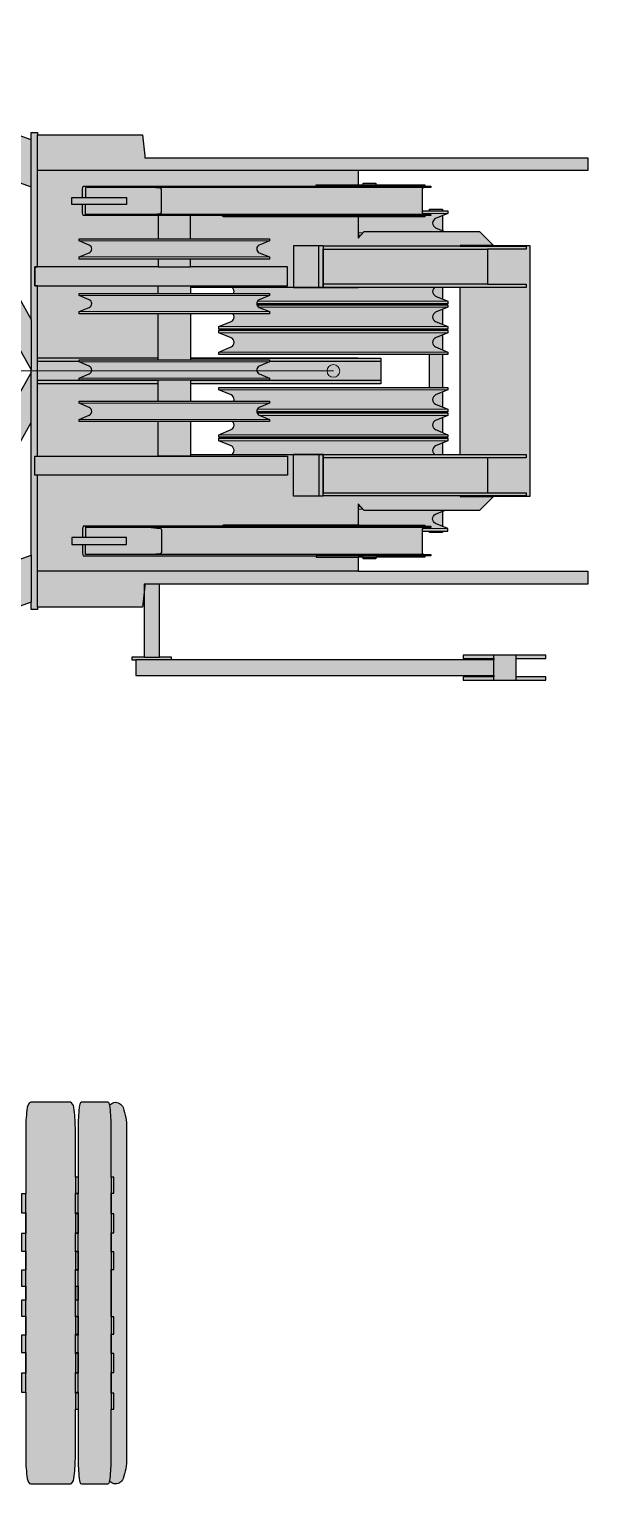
# Model space of a CAD drawing. Extents: x -6800 to 10151, y -13800 to 22163.
# Drawn here: x 4044 to 5800, y -13500 to -8925 of the extents above; entities that cross this region are included whole.
import ezdxf

# ---------------------------------------------------------------- set-up
doc = ezdxf.new("R2010")
doc.units = 0
doc.header["$LTSCALE"] = 46.255
doc.set_wipeout_variables(frame=1)
doc.layers.get('0').update_dxf_attribs({"color": 190, "linetype": 'CONTINUOUS'})
doc.layers.get('Defpoints').update_dxf_attribs({"linetype": 'CONTINUOUS'})
doc.layers.add('Техника. Кран LR 1200', color=250, linetype='CONTINUOUS')
doc.layers.add('Техника. Кран LR 1200 Штриховка', color=7, linetype='CONTINUOUS', true_color=0xffd147)

# ---------------------------------------------------------------- blocks, each defined once
blk = doc.blocks.new('LR 1200-20250104.131104')
at = {"color": 0, "linetype": 'ByBlock', "lineweight": -2, "transparency": 16777216}
blk.add_wipeout([(-360, -30.4), (-321.5, -14.5), (-321.5, -14.5), (-314.5, -8.7), (-311.9, 0), (-314.5, 8.7), (-321.5, 14.5), (-321.5, 14.5), (-360, 30.4), (-360, 38.5), (360, 38.5), (360, 30.4), (321.5, 14.5), (321.5, 14.5), (314.5, 8.7), (311.9, 0), (314.5, -8.7), (321.5, -14.5), (321.5, -14.5), (360, -30.4), (360, -38.5), (-360, -38.5)], dxfattribs=at)
at = {"layer": 'Техника. Кран LR 1200 Штриховка', "transparency": 16777216}
h = blk.add_hatch(color=256, dxfattribs=at)
h.dxf.hatch_style = 1
h.set_gradient(color1=(132, 132, 132), tint=1, name='CYLINDER')
edge = h.paths.add_edge_path()
edge.add_line((-360, -38.5), (-360, -30.4))
edge.add_line((-360, -30.4), (-321.5, -14.5))
edge.add_arc((-327.5, 0), 15.6, 292.5, 427.5)
edge.add_line((-321.5, 14.5), (-360, 30.4))
edge.add_line((-360, 30.4), (-360, 38.5))
edge.add_line((-360, 38.5), (360, 38.5))
edge.add_line((360, 38.5), (360, 30.4))
edge.add_line((360, 30.4), (321.5, 14.5))
edge.add_arc((327.5, 0), 15.6, 112.5, 247.5)
edge.add_line((321.5, -14.5), (360, -30.4))
edge.add_line((360, -30.4), (360, -38.5))
edge.add_line((360, -38.5), (-360, -38.5))
at = {"color": 0, "linetype": 'ByBlock', "lineweight": -2, "transparency": 16777216}
blk.add_lwpolyline([(-360, -38.5), (-360, -30.4), (-321.5, -14.5, 0.668179), (-321.5, 14.5), (-360, 30.4), (-360, 38.5), (360, 38.5), (360, 30.4), (321.5, 14.5, 0.668179), (321.5, -14.5), (360, -30.4), (360, -38.5)], format="xyb", close=True, dxfattribs=at)
at = {"color": 0, "linetype": 'ByBlock', "lineweight": 5, "transparency": 16777216}
for points in [[(-360, 30.4), (360, 30.4)], [(360, -30.4), (-360, -30.4)]]:
    blk.add_lwpolyline(points, dxfattribs=at)
blk = doc.blocks.new('LR 1200-20250104.132037')
at = {"color": 0, "linetype": 'ByBlock', "lineweight": -2, "transparency": 16777216}
for points in [[(342.5, 508.5), (342.5, -508.5), (302.5, -508.5), (302.5, 508.5)], [(618, -395), (398.9, -395), (398.9, 395), (618, 395)], [(-595.1, -900), (-633.3, -900), (-633.3, -908), (-621.1, -908), (-621.1, -958), (504.2, -958), (504.2, -962), (407.9, -962), (407.9, -972), (668.2, -972), (668.2, -962), (574.2, -962), (574.2, -904), (668.2, -904), (668.2, -894), (407.9, -894), (407.9, -904), (504.2, -904), (504.2, -908), (-508.7, -908), (-508.7, -900), (-546.9, -900), (-546.9, -670), (-595.1, -670)]]:
    blk.add_wipeout(points, dxfattribs=at)
at = {"layer": 'Техника. Кран LR 1200 Штриховка', "transparency": 16777216}
h = blk.add_hatch(color=256, dxfattribs=at)
h.dxf.hatch_style = 1
h.paths.add_polyline_path([(302.5, 508.5), (342.5, 508.5), (342.5, -508.5), (302.5, -508.5)])
h = blk.add_hatch(color=256, dxfattribs=at)
h.dxf.hatch_style = 1
h.paths.add_polyline_path([(618, 395), (618, -395), (398.9, -395), (398.9, 395)])
at = {"color": 0, "linetype": 'ByBlock', "lineweight": -2, "transparency": 16777216}
for points in [[(302.5, 508.5), (342.5, 508.5), (342.5, -508.5), (302.5, -508.5)], [(618, 395), (618, -395), (398.9, -395), (398.9, 395)]]:
    blk.add_lwpolyline(points, close=True, dxfattribs=at)
for points in [[(-508.7, -908), (-621.1, -908)], [(-595.1, -900), (-546.9, -900)], [(504.1, -972), (504.1, -894)], [(574.1, -972), (574.1, -894)]]:
    blk.add_lwpolyline(points, dxfattribs=at)
for p in [(0, 465), (0, 90), (0, -250)]:
    blk.add_blockref('LR 1200-20250104.131104', p, dxfattribs=at)
at = {"color": 0, "linetype": 'ByBlock', "lineweight": -2, "transparency": 16777216, "xscale": -1, "rotation": 180}
blk.add_blockref('LR 1200-20250104.131104', (0, -385), dxfattribs=at)
at = {"color": 0, "linetype": 'ByBlock', "lineweight": -2, "transparency": 16777216}
for p in [(0, 385), (0, 170), (0, -170)]:
    blk.add_blockref('LR 1200-20250104.131104', p, dxfattribs=at)
at = {"color": 0, "linetype": 'ByBlock', "lineweight": -2, "transparency": 16777216, "xscale": -1, "rotation": 180}
blk.add_blockref('LR 1200-20250104.131104', (0, -465), dxfattribs=at)
at = {"color": 0, "linetype": 'ByBlock', "lineweight": -2, "transparency": 16777216}
for p in [(0, 250), (0, -90)]:
    blk.add_blockref('LR 1200-20250104.131104', p, dxfattribs=at)
blk.add_wipeout([(-478.8, -40), (-478.8, -263), (605.7, -263), (605.7, -273), (484.2, -273), (484.2, -383), (605.7, -383), (605.7, -393), (398.8, -393), (398.8, -395), (502.8, -395), (459.6, -438.7), (458.9, -439), (97.9, -439), (97.2, -438.7), (78.3, -418.1), (78.3, -484.5), (287.8, -484.5), (287.8, -488.5), (306.7, -488.5), (306.7, -492.5), (282.6, -492.5), (279.5, -497.5), (279.5, -572.5), (282.4, -577.5), (306.7, -577.5), (306.7, -581.5), (287.8, -581.5), (287.8, -585.5), (134, -585.5), (134, -590.5), (94, -590.5), (94, -585.5), (78.3, -585.5), (78.3, -630), (800, -630), (800, -670), (-592.3, -670), (-592.3, -676.4), (-600, -742.3), (-930, -742.3), (-930, -750), (-950, -750), (-950, 750), (-930, 750), (-930, 742.3), (-600, 742.3), (-592.3, 676.4), (-592.3, 670), (800, 670), (800, 630), (78.3, 630), (78.3, 585.5), (94, 585.5), (94, 590.5), (134, 590.5), (134, 585.5), (287.8, 585.5), (287.8, 581.5), (306.7, 581.5), (306.7, 577.5), (282.4, 577.5), (279.5, 572.5), (279.5, 497.5), (282.6, 492.5), (306.7, 492.5), (306.7, 488.5), (287.8, 488.5), (287.8, 484.5), (78.3, 484.5), (78.3, 418.1), (97.2, 438.7), (97.9, 439), (458.9, 439), (459.6, 438.7), (502.8, 395), (398.8, 395), (398.8, 393), (605.7, 393), (605.7, 383), (484.2, 383), (484.2, 273), (605.7, 273), (605.7, 263), (-478.8, 263), (-478.8, 40), (149.3, 40), (149.3, -40)], dxfattribs=at)
at = {"layer": 'Техника. Кран LR 1200 Штриховка', "transparency": 16777216}
h = blk.add_hatch(color=256, dxfattribs=at)
h.dxf.hatch_style = 1
h.paths.add_polyline_path([(149.3, -40), (-478.8, -40), (-478.8, -263), (605.7, -263), (605.7, -273), (484.2, -273), (484.2, -383), (605.7, -383), (605.7, -393), (398.8, -393), (398.8, -395), (502.8, -395), (459.6, -438.7), (458.9, -439), (97.9, -439), (97.2, -438.7), (78.3, -418.1), (78.3, -484.5), (287.8, -484.5), (287.8, -488.5), (306.7, -488.5), (306.7, -492.5), (282.6, -492.5), (279.5, -497.5), (279.5, -572.5), (282.4, -577.5), (306.7, -577.5), (306.7, -581.5), (287.8, -581.5), (287.8, -585.5), (134, -585.5), (134, -590.5), (94, -590.5), (94, -585.5), (78.3, -585.5), (78.3, -630), (800, -630), (800, -670), (-592.3, -670), (-592.3, -676.4), (-600, -742.3), (-930, -742.3), (-930, -750), (-950, -750), (-950, 750), (-930, 750), (-930, 742.3), (-600, 742.3), (-592.3, 676.4), (-592.3, 670), (800, 670), (800, 630), (78.3, 630), (78.3, 585.5), (94, 585.5), (94, 590.5), (134, 590.5), (134, 585.5), (287.8, 585.5), (287.8, 581.5), (306.7, 581.5), (306.7, 577.5), (282.4, 577.5), (279.5, 572.5), (279.5, 497.5), (282.6, 492.5), (306.7, 492.5), (306.7, 488.5), (287.8, 488.5), (287.8, 484.5), (78.3, 484.5), (78.3, 418.1), (97.2, 438.7), (97.9, 439), (458.9, 439), (459.6, 438.7), (502.8, 395), (398.8, 395), (398.8, 393), (605.7, 393), (605.7, 383), (484.2, 383), (484.2, 273), (605.7, 273), (605.7, 263), (-478.8, 263), (-478.8, 40), (149.3, 40)])
h = blk.add_hatch(color=256, dxfattribs=at)
h.dxf.hatch_style = 1
h.paths.add_polyline_path([(-595.1, -670), (-595.1, -900), (-633.3, -900), (-633.3, -908), (-621.1, -908), (-621.1, -958), (504.2, -958), (504.2, -962), (407.9, -962), (407.9, -972), (668.2, -972), (668.2, -962), (574.2, -962), (574.2, -904), (668.2, -904), (668.2, -894), (407.9, -894), (407.9, -904), (504.2, -904), (504.2, -908), (-508.7, -908), (-508.7, -900), (-546.9, -900), (-546.9, -670)])
at = {"color": 0, "linetype": 'ByBlock', "lineweight": -2, "transparency": 16777216}
for points in [[(149.3, -40), (-478.8, -40), (-478.8, -263), (605.7, -263), (605.7, -273), (484.2, -273), (484.2, -383), (605.7, -383), (605.7, -393), (398.8, -393), (398.8, -395), (502.8, -395), (459.6, -438.7), (458.9, -439), (97.9, -439), (97.2, -438.7), (78.3, -418.1), (78.3, -484.5), (287.8, -484.5), (287.8, -488.5), (306.7, -488.5), (306.7, -492.5), (282.6, -492.5), (279.5, -497.5), (279.5, -572.5), (282.4, -577.5), (306.7, -577.5), (306.7, -581.5), (287.8, -581.5), (287.8, -585.5), (134, -585.5), (134, -590.5), (94, -590.5), (94, -585.5), (78.3, -585.5), (78.3, -630), (800, -630), (800, -670), (-592.3, -670), (-592.3, -676.4), (-600, -742.3), (-930, -742.3), (-930, -750), (-950, -750), (-950, 750), (-930, 750), (-930, 742.3), (-600, 742.3), (-592.3, 676.4), (-592.3, 670), (800, 670), (800, 630), (78.3, 630), (78.3, 585.5), (94, 585.5), (94, 590.5), (134, 590.5), (134, 585.5), (287.8, 585.5), (287.8, 581.5), (306.7, 581.5), (306.7, 577.5), (282.4, 577.5), (279.5, 572.5), (279.5, 497.5), (282.6, 492.5), (306.7, 492.5), (306.7, 488.5), (287.8, 488.5), (287.8, 484.5), (78.3, 484.5), (78.3, 418.1), (97.2, 438.7), (97.9, 439), (458.9, 439), (459.6, 438.7), (502.8, 395), (398.8, 395), (398.8, 393), (605.7, 393), (605.7, 383), (484.2, 383), (484.2, 273), (605.7, 273), (605.7, 263), (-478.8, 263), (-478.8, 40), (149.3, 40)], [(-938.5, 268), (-144.3, 268), (-144.3, 328), (-938.5, 328)], [(-938.5, -268), (-144.3, -268), (-144.3, -328), (-938.5, -328)], [(-595.1, -670), (-595.1, -900), (-633.3, -900), (-633.3, -908), (-621.1, -908), (-621.1, -958), (504.2, -958), (504.2, -962), (407.9, -962), (407.9, -972), (668.2, -972), (668.2, -962), (574.2, -962), (574.2, -904), (668.2, -904), (668.2, -894), (407.9, -894), (407.9, -904), (504.2, -904), (504.2, -908), (-508.7, -908), (-508.7, -900), (-546.9, -900), (-546.9, -670)]]:
    blk.add_lwpolyline(points, close=True, dxfattribs=at)
for points in [[(-930, -742.3), (-930, -328), (-938.5, -328), (-938.5, -268), (-930, -268), (-930, 268), (-938.5, 268), (-938.5, 328), (-930, 328), (-930, 742.3)], [(78.3, 630), (-930, 630)], [(78.3, 484.5), (-345.1, 484.5), (-351.5, 488.5), (-786.3, 488.5), (-788.6, 497.5), (-788.6, 524), (-822, 524), (-822, 546), (-788.6, 546), (-788.6, 572.5), (-786.3, 581.5), (-53.8, 581.5), (-53.8, 585.5), (78.3, 585.5)], [(282.4, 577.5), (-778.8, 577.5), (-778.8, 546)], [(287.8, 581.5), (-53.8, 581.5)], [(94, 585.5), (134, 585.5)], [(-788.6, 546), (-650, 546), (-650, 524), (-788.6, 524)], [(-778.8, 488.5), (-778.8, 524)], [(282.6, 492.5), (-778.8, 492.5)], [(287.8, 488.5), (-351.5, 488.5)], [(398.8, 393), (-31.9, 393), (-31.9, 394), (-125.8, 394), (-125.8, 262), (-31.9, 262), (-31.9, 263), (78.3, 263)], [(-45.6, 262), (-45.6, 394)], [(-31.9, 393), (-31.9, 263)], [(-31.9, 263), (-31.9, 383), (484.2, 383)], [(484.2, 273), (-31.9, 273)], [(78.3, 40), (-930, 40)], [(149.3, 30), (-930, 30)], [(149.3, -30), (-930, -30)], [(78.3, -40), (-930, -40)], [(398.8, -393), (-31.9, -393), (-31.9, -394), (-125.8, -394), (-125.8, -262), (-31.9, -262), (-31.9, -263), (78.3, -263)], [(-45.6, -262), (-45.6, -394)], [(-31.9, -393), (-31.9, -263)], [(-31.9, -263), (-31.9, -383), (484.2, -383)], [(484.2, -273), (-31.9, -273)], [(78.3, -484.5), (-345.1, -484.5), (-351.5, -488.5), (-786.3, -488.5), (-788.6, -497.5), (-788.6, -524), (-822, -524), (-822, -546), (-788.6, -546), (-788.6, -572.5), (-786.3, -581.5), (-53.8, -581.5), (-53.8, -585.5), (78.3, -585.5)], [(-778.8, -488.5), (-778.8, -524)], [(282.6, -492.5), (-778.8, -492.5)], [(287.8, -488.5), (-351.5, -488.5)], [(-788.6, -546), (-650, -546), (-650, -524), (-788.6, -524)], [(282.4, -577.5), (-778.8, -577.5), (-778.8, -546)], [(287.8, -581.5), (-53.8, -581.5)], [(94, -585.5), (134, -585.5)], [(78.3, -630), (-930, -630)]]:
    blk.add_lwpolyline(points, dxfattribs=at)
blk.add_lwpolyline([(-572.8, -492.5), (-544.8, -495.2, -0.382061), (-540.6, -500.2), (-540.6, -569.8, -0.382063), (-544.8, -574.8), (-572.6, -577.5)], format="xyb", dxfattribs=at)
at = {"layer": 'Defpoints', "color": 0, "linetype": 'ByBlock', "lineweight": 5, "transparency": 16777216}
blk.add_circle((0, 0), 20, dxfattribs=at)
at = {"color": 0, "linetype": 'ByBlock', "lineweight": -2, "transparency": 16777216}
for points in [[(-449.2, 328), (-449.2, 488.5), (-550.8, 488.5), (-550.8, 328)], [(-449.2, 268), (-449.2, -268), (-550.8, -268), (-550.8, 268)]]:
    blk.add_wipeout(points, dxfattribs=at)
at = {"layer": 'Техника. Кран LR 1200 Штриховка', "transparency": 16777216}
h = blk.add_hatch(color=256, dxfattribs=at)
h.dxf.hatch_style = 1
h.paths.add_polyline_path([(-550.8, 328), (-449.2, 328), (-449.2, 488.5), (-550.8, 488.5)])
h = blk.add_hatch(color=256, dxfattribs=at)
h.dxf.hatch_style = 1
h.paths.add_polyline_path([(-550.8, 268), (-449.2, 268), (-449.2, -268), (-550.8, -268)])
at = {"color": 0, "linetype": 'ByBlock', "lineweight": -2, "transparency": 16777216}
blk.add_lwpolyline([(-572.8, 492.5), (-544.8, 495.2, 0.382061), (-540.6, 500.2), (-540.6, 569.8, 0.382063), (-544.8, 574.8), (-572.6, 577.5)], format="xyb", dxfattribs=at)
for points in [[(-550.8, 328), (-449.2, 328), (-449.2, 488.5), (-550.8, 488.5)], [(-550.8, 268), (-449.2, 268), (-449.2, -268), (-550.8, -268)]]:
    blk.add_lwpolyline(points, close=True, dxfattribs=at)
at = {"color": 0, "linetype": 'ByBlock', "lineweight": -2, "transparency": 16777216, "xscale": 0.8311688311688312, "yscale": 0.8311688311688312, "zscale": 0.8311688311688312}
for p in [(-500, 384), (-500, 212), (-500, 3), (-500, -127)]:
    blk.add_blockref('LR 1200-20250104.131104', p, dxfattribs=at)
blk = doc.blocks.new('LR 1200-20250104.154429')
at = {"color": 0, "linetype": 'ByBlock', "lineweight": -2, "transparency": 16777216}
for points in [[(2700.8, 1214.9), (2676.3, 1075.2), (4050, 578.8), (4050, 727.4)], [(2700.8, -1214.9), (2676.3, -1075.2), (4050, -578.8), (4050, -727.4)]]:
    blk.add_wipeout(points, dxfattribs=at)
blk.add_wipeout([(2752.4, -1047.7), (2676.3, -1075.2), (2676.3, 1075.2), (2752.4, 1047.7)], dxfattribs=at)
blk.add_wipeout([(2705.9, 1064.5), (2803.9, 1029.1), (3569.7, -752.4), (3498, -778.3)], dxfattribs=at)
at = {"layer": 'Техника. Кран LR 1200 Штриховка', "transparency": 16777216}
h = blk.add_hatch(color=256, dxfattribs=at)
h.dxf.hatch_style = 1
h.paths.add_polyline_path([(2752.4, 1047.7), (2752.4, -1047.7), (2676.3, -1075.2), (2676.3, 1075.2)])
at = {"color": 0, "linetype": 'ByBlock', "lineweight": -2, "transparency": 16777216}
blk.add_lwpolyline([(2752.4, 1047.7), (2752.4, -1047.7), (2676.3, -1075.2), (2676.3, 1075.2)], close=True, dxfattribs=at)
blk.add_wipeout([(3645.8, -724.9), (3569.7, -752.4), (3569.7, 752.4), (3645.8, 724.9)], dxfattribs=at)
blk.add_lwpolyline([(3498, -778.3), (2705.9, 1064.5), (2803.9, 1029.1), (3569.7, -752.4)], close=True, dxfattribs=at)
blk.add_wipeout([(4050, 162), (4050, 4.9), (3645.8, 724.9), (3756.4, 684.9)], dxfattribs=at)
at = {"layer": 'Техника. Кран LR 1200 Штриховка', "transparency": 16777216}
h = blk.add_hatch(color=256, dxfattribs=at)
h.dxf.hatch_style = 1
h.paths.add_polyline_path([(4050, 727.4), (2700.8, 1214.9), (2676.3, 1075.2), (4050, 578.8)])
at = {"color": 0, "linetype": 'ByBlock', "lineweight": -2, "transparency": 16777216}
blk.add_lwpolyline([(4050, 727.4), (2700.8, 1214.9), (2676.3, 1075.2), (4050, 578.8)], close=True, dxfattribs=at)
blk.add_wipeout([(4050, -162), (4050, -4.9), (3645.8, -724.9), (3756.4, -684.9)], dxfattribs=at)
at = {"layer": 'Техника. Кран LR 1200 Штриховка', "transparency": 16777216}
h = blk.add_hatch(color=256, dxfattribs=at)
h.dxf.hatch_style = 1
h.paths.add_polyline_path([(4050, -727.4), (2700.8, -1214.9), (2676.3, -1075.2), (4050, -578.8)])
h.paths.add_polyline_path([(3756.4, 684.9), (4050, 162), (4050, 4.9), (3645.8, 724.9)])
h.paths.add_polyline_path([(3645.8, 724.9), (3645.8, -724.9), (3569.7, -752.4), (3569.7, 752.4)])
h.paths.add_polyline_path([(3756.4, -684.9), (4050, -162), (4050, -4.9), (3645.8, -724.9)])
h.paths.add_polyline_path([(3498, -778.3), (2705.9, 1064.5), (2803.9, 1029.1), (3569.7, -752.4)])
at = {"color": 0, "linetype": 'ByBlock', "lineweight": -2, "transparency": 16777216}
for points in [[(3645.8, 724.9), (3645.8, -724.9), (3569.7, -752.4), (3569.7, 752.4)], [(3756.4, 684.9), (4050, 162), (4050, 4.9), (3645.8, 724.9)], [(3756.4, -684.9), (4050, -162), (4050, -4.9), (3645.8, -724.9)], [(4050, -727.4), (2700.8, -1214.9), (2676.3, -1075.2), (4050, -578.8)]]:
    blk.add_lwpolyline(points, close=True, dxfattribs=at)
blk = doc.blocks.new('LR 1200-20241214.12145201')
at = {"layer": 'Техника. Кран LR 1200 Штриховка', "true_color": 0xd6d6d6, "transparency": 16777216}
h = blk.add_hatch(color=254, dxfattribs=at)
h.dxf.hatch_style = 1
edge = h.paths.add_edge_path()
edge.add_arc((519.8, 190), 190, 270.0541, 289.5296)
edge.add_arc((575, 34.5), 25, 289.4786, 371.7502)
edge.add_arc((575, 34.5), 25, 11.7502, 80.9997)
edge.add_line((578.9, 59.2), (561.4, 62))
edge.add_line((561.4, 62), (289.5, 106.9))
edge.add_line((289.5, 106.9), (289.5, 110))
edge.add_line((289.5, 110), (45, 110))
edge.add_line((45, 110), (29, 180))
edge.add_line((29, 180), (-29, 180))
edge.add_line((-29, 180), (-45, 110))
edge.add_line((-45, 110), (-289.5, 110))
edge.add_line((-289.5, 110), (-289.5, 106.9))
edge.add_line((-289.5, 106.9), (-561.4, 62))
edge.add_line((-561.4, 62), (-578.9, 59.2))
edge.add_arc((-575, 34.5), 25, 99.0003, 168.2498)
edge.add_arc((-575, 34.5), 25, 168.2498, 250.5214)
edge.add_arc((-519.8, 190), 190, 250.4704, 269.9459)
edge.add_line((-520, 0), (520, 0))
at = {"color": 0, "linetype": 'ByBlock', "lineweight": -2, "transparency": 16777216}
blk.add_lwpolyline([(520, 0, 0.085183), (583.3, 10.9, 0.375236), (599.5, 39.6, 0.311702), (578.9, 59.2), (561.4, 62), (289.5, 106.9), (289.5, 110), (45, 110), (29, 180), (-29, 180), (-45, 110), (-289.5, 110), (-289.5, 106.9), (-561.4, 62), (-578.9, 59.2, 0.311702), (-599.5, 39.6, 0.375236), (-583.3, 10.9, 0.085183), (-520, 0)], format="xyb", close=True, dxfattribs=at)
blk = doc.blocks.new('LR 1200-20241214.121458')
at = {"color": 0, "linetype": 'ByBlock', "lineweight": -2, "transparency": 16777216}
blk.add_wipeout([(520, -130), (536, -129.5), (551.9, -127.9), (567.7, -125.3), (583.3, -121.7), (583.3, -121.7), (583.3, -121.7), (589.5, -119.6), (594.7, -115.6), (598.3, -110.1), (600, -103.9), (600, -103.9), (600, 103.9), (600, 103.9), (598.3, 110.1), (594.7, 115.6), (589.5, 119.6), (583.3, 121.7), (583.3, 121.7), (583.3, 121.7), (567.7, 125.3), (551.9, 127.9), (536, 129.5), (520, 130), (520, 130), (312, 130), (312, 151.9), (252, 151.9), (252, 130), (187, 130), (187, 151.9), (132, 151.9), (132, 130), (72, 130), (72, 151.9), (22, 151.9), (22, 130), (-22, 130), (-22, 151.9), (-72, 151.9), (-72, 130), (-132, 130), (-132, 151.9), (-187, 151.9), (-187, 130), (-252, 130), (-252, 151.9), (-312, 151.9), (-312, 130), (-520, 130), (-520, 130), (-536, 129.5), (-551.9, 127.9), (-567.7, 125.3), (-583.3, 121.7), (-583.3, 121.7), (-583.3, 121.7), (-589.5, 119.6), (-594.7, 115.6), (-598.3, 110.1), (-600, 103.9), (-600, 103.9), (-600, -103.9), (-600, -103.9), (-598.3, -110.1), (-594.7, -115.6), (-589.5, -119.6), (-583.3, -121.7), (-583.3, -121.7), (-583.3, -121.7), (-567.7, -125.3), (-551.9, -127.9), (-536, -129.5), (-520, -130), (-520, -130), (-364.5, -130), (-364.5, -151.9), (-314.5, -151.9), (-314.5, -130), (-249.5, -130), (-249.5, -151.9), (-189.5, -151.9), (-189.5, -130), (-129.5, -130), (-129.5, -151.9), (-74.5, -151.9), (-74.5, -130), (74.5, -130), (74.5, -151.9), (129.5, -151.9), (129.5, -130), (189.5, -130), (189.5, -151.9), (249.5, -151.9), (249.5, -130), (314.5, -130), (314.5, -151.9), (364.5, -151.9), (364.5, -130)], dxfattribs=at)
at = {"layer": 'Техника. Кран LR 1200 Штриховка', "true_color": 0xd6d6d6, "transparency": 16777216}
h = blk.add_hatch(color=254, dxfattribs=at)
h.dxf.hatch_style = 1
edge = h.paths.add_edge_path()
edge.add_arc((520.1, 115.4), 245.4, 269.9727, 284.9312)
edge.add_arc((579.8, -101.7), 20.3, 280.0113, 353.9672)
edge.add_line((600, -103.9), (600, 103.9))
edge.add_arc((579.8, 101.7), 20.3, 6.0328, 79.9887)
edge.add_arc((520.1, -115.4), 245.4, 75.0688, 90.0273)
edge.add_line((520, 130), (312, 130))
edge.add_line((312, 130), (312, 151.9))
edge.add_line((312, 151.9), (252, 151.9))
edge.add_line((252, 151.9), (252, 130))
edge.add_line((252, 130), (187, 130))
edge.add_line((187, 130), (187, 151.9))
edge.add_line((187, 151.9), (132, 151.9))
edge.add_line((132, 151.9), (132, 130))
edge.add_line((132, 130), (72, 130))
edge.add_line((72, 130), (72, 151.9))
edge.add_line((72, 151.9), (22, 151.9))
edge.add_line((22, 151.9), (22, 130))
edge.add_line((22, 130), (-22, 130))
edge.add_line((-22, 130), (-22, 151.9))
edge.add_line((-22, 151.9), (-72, 151.9))
edge.add_line((-72, 151.9), (-72, 130))
edge.add_line((-72, 130), (-132, 130))
edge.add_line((-132, 130), (-132, 151.9))
edge.add_line((-132, 151.9), (-187, 151.9))
edge.add_line((-187, 151.9), (-187, 130))
edge.add_line((-187, 130), (-252, 130))
edge.add_line((-252, 130), (-252, 151.9))
edge.add_line((-252, 151.9), (-312, 151.9))
edge.add_line((-312, 151.9), (-312, 130))
edge.add_line((-312, 130), (-520, 130))
edge.add_arc((-520.1, -115.4), 245.4, 89.9727, 104.9312)
edge.add_arc((-579.8, 101.7), 20.3, 100.0113, 173.9672)
edge.add_line((-600, 103.9), (-600, -103.9))
edge.add_arc((-579.8, -101.7), 20.3, 186.0328, 259.9887)
edge.add_arc((-520.1, 115.4), 245.4, 255.0688, 270.0273)
edge.add_line((-520, -130), (-364.5, -130))
edge.add_line((-364.5, -130), (-364.5, -151.9))
edge.add_line((-364.5, -151.9), (-314.5, -151.9))
edge.add_line((-314.5, -151.9), (-314.5, -130))
edge.add_line((-314.5, -130), (-249.5, -130))
edge.add_line((-249.5, -130), (-249.5, -151.9))
edge.add_line((-249.5, -151.9), (-189.5, -151.9))
edge.add_line((-189.5, -151.9), (-189.5, -130))
edge.add_line((-189.5, -130), (-129.5, -130))
edge.add_line((-129.5, -130), (-129.5, -151.9))
edge.add_line((-129.5, -151.9), (-74.5, -151.9))
edge.add_line((-74.5, -151.9), (-74.5, -130))
edge.add_line((-74.5, -130), (74.5, -130))
edge.add_line((74.5, -130), (74.5, -151.9))
edge.add_line((74.5, -151.9), (129.5, -151.9))
edge.add_line((129.5, -151.9), (129.5, -130))
edge.add_line((129.5, -130), (189.5, -130))
edge.add_line((189.5, -130), (189.5, -151.9))
edge.add_line((189.5, -151.9), (249.5, -151.9))
edge.add_line((249.5, -151.9), (249.5, -130))
edge.add_line((249.5, -130), (314.5, -130))
edge.add_line((314.5, -130), (314.5, -151.9))
edge.add_line((314.5, -151.9), (364.5, -151.9))
edge.add_line((364.5, -151.9), (364.5, -130))
edge.add_line((364.5, -130), (520, -130))
at = {"color": 0, "linetype": 'ByBlock', "lineweight": -2, "transparency": 16777216}
blk.add_lwpolyline([(520, -130, 0.065362), (583.3, -121.7, 0.334381), (600, -103.9), (600, 103.9, 0.334381), (583.3, 121.7, 0.065362), (520, 130), (312, 130), (312, 151.9), (252, 151.9), (252, 130), (187, 130), (187, 151.9), (132, 151.9), (132, 130), (72, 130), (72, 151.9), (22, 151.9), (22, 130), (-22, 130), (-22, 151.9), (-72, 151.9), (-72, 130), (-132, 130), (-132, 151.9), (-187, 151.9), (-187, 130), (-252, 130), (-252, 151.9), (-312, 151.9), (-312, 130), (-520, 130, 0.065362), (-583.3, 121.7, 0.334381), (-600, 103.9), (-600, -103.9, 0.334381), (-583.3, -121.7, 0.065362), (-520, -130), (-364.5, -130), (-364.5, -151.9), (-314.5, -151.9), (-314.5, -130), (-249.5, -130), (-249.5, -151.9), (-189.5, -151.9), (-189.5, -130), (-129.5, -130), (-129.5, -151.9), (-74.5, -151.9), (-74.5, -130), (74.5, -130), (74.5, -151.9), (129.5, -151.9), (129.5, -130), (189.5, -130), (189.5, -151.9), (249.5, -151.9), (249.5, -130), (314.5, -130), (314.5, -151.9), (364.5, -151.9), (364.5, -130)], format="xyb", close=True, dxfattribs=at)
for points in [[(-312, 130), (312, 130)], [(364.5, -130), (-364.5, -130)]]:
    blk.add_lwpolyline(points, dxfattribs=at)
blk = doc.blocks.new('LR 1200-20250101.153809')
at = {"color": 0, "linetype": 'ByBlock', "lineweight": -2, "transparency": 16777216, "xscale": -1, "rotation": 270}
blk.add_blockref('LR 1200-20241214.12145201', (-4350, 0), dxfattribs=at)
at = {"color": 0, "linetype": 'ByBlock', "lineweight": -2, "transparency": 16777216, "yscale": 0.6, "rotation": 270}
blk.add_blockref('LR 1200-20241214.121458', (-4111, 0), dxfattribs=at)
at = {"color": 0, "linetype": 'ByBlock', "lineweight": -2, "transparency": 16777216, "yscale": 0.4, "rotation": 270}
blk.add_blockref('LR 1200-20241214.121458', (-4249.7, 0), dxfattribs=at)
blk = doc.blocks.new('*U197')
at = {"color": 0, "linetype": 'ByBlock', "lineweight": -2, "transparency": 16777216}
blk.add_blockref('LR 1200-20250104.132037', (5000, 0), dxfattribs=at)
at = {"color": 0, "linetype": 'ByBlock', "lineweight": -2, "transparency": 16777216, "rotation": 180}
blk.add_blockref('LR 1200-20250101.153809', (0, -2900), dxfattribs=at)
at = {"color": 0, "linetype": 'ByBlock', "lineweight": -2, "transparency": 16777216}
blk.add_blockref('LR 1200-20250104.154429', (0, 0), dxfattribs=at)
at = {"color": 0, "linetype": 'ByBlock', "lineweight": 5, "transparency": 16777216}
blk.add_lwpolyline([(0, 0), (5000, 0)], dxfattribs=at)

msp = doc.modelspace()

# ---------------------------------------------------------------- block references
at = {"layer": 'Техника. Кран LR 1200'}
msp.add_blockref('*U197', (0, -10000), dxfattribs=at)

doc.saveas('drawing.dxf')
